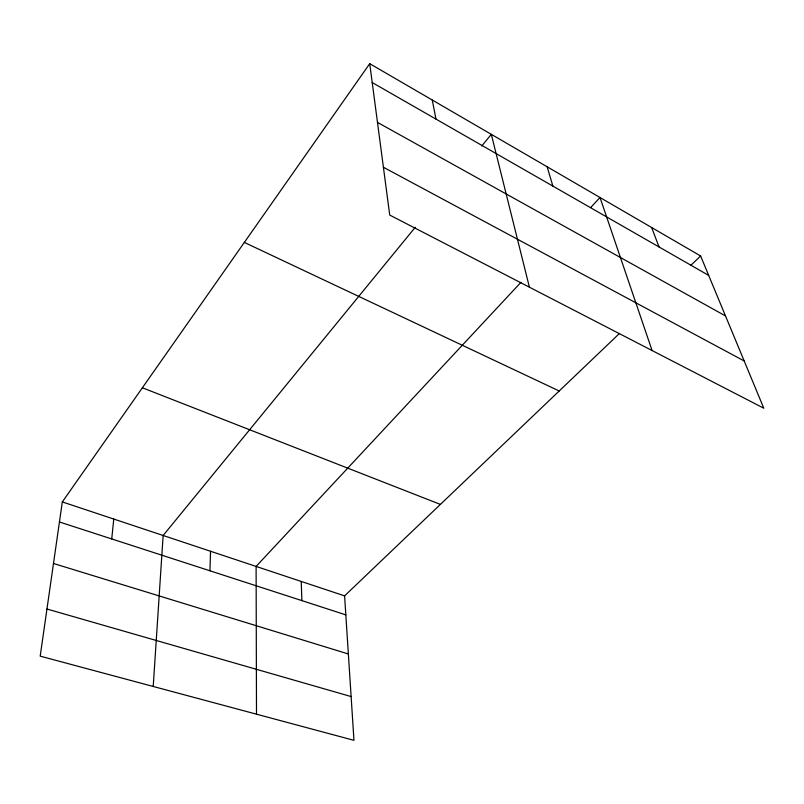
<?xml version="1.0" encoding="UTF-8"?>
<svg xmlns="http://www.w3.org/2000/svg" width="804" height="804" viewBox="0 0 804 804"><rect width="100%" height="100%" fill="white"/><g stroke="black" fill="none" stroke-linecap="round" stroke-linejoin="round"><path stroke-width="1.21" d="M209.955 570.8L210.547 551.263M153.222 686.475L163.142 535.484L415.276 227.271M111.726 538.941L113.776 519.052M369.719 63.667L389.719 215.05L763.8 408.221L700.626 255.984L369.719 63.667L62.32 501.927L40.2 656.144L353.961 740.333L344.594 595.875L619.361 333.559M481.757 145.996L491.304 134.328L529.404 287.179M520.972 282.315L256.104 566.428L256.496 714.183M590.659 207.563L600.015 197.513L652.084 350.534M690.696 265.461L700.626 255.984M46.964 609.01L351.127 696.576M53.486 563.483L348.363 653.984M59.436 521.977L345.82 614.869M62.32 501.927L344.594 595.875M142.378 387.779L440.391 504.409M244.336 242.416L559.202 390.995M383.397 167.242L744.192 360.976M377.468 122.379L725.509 315.952M372.212 82.551L708.676 275.4M651.652 227.522L659.029 246.949M547.132 166.78L552.881 186.106M432.25 100.008L435.969 119.092M301.219 581.443L301.882 600.618"/></g></svg>
